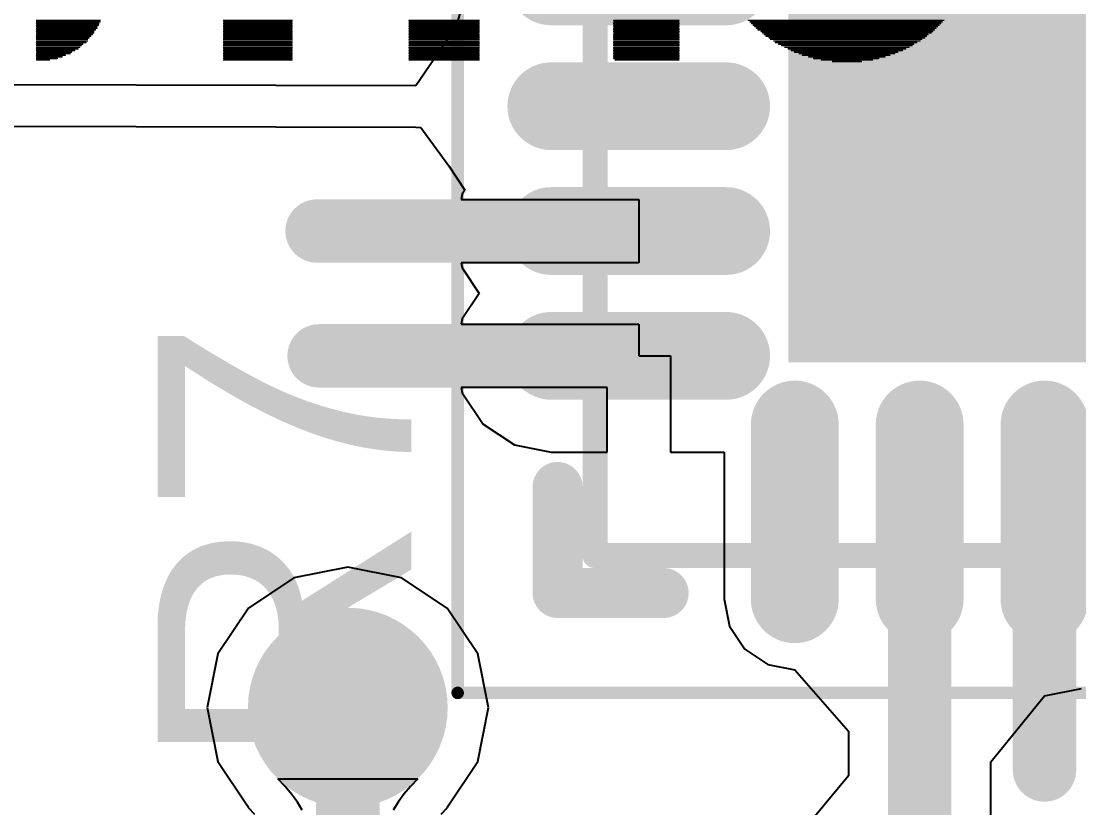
# Model space of a CAD drawing. Header units: inches. Extents: x 0 to 5455, y -5 to 5444.
# Drawn here: x 9.36 to 13.595, y 27.284 to 30.436 of the extents above; entities that cross this region are included whole.
import ezdxf

# ---------------------------------------------------------------- set-up
doc = ezdxf.new("R2010")
doc.units = ezdxf.units.IN
for name, color, linetype in [('Bottom Layer', 5, 'Continuous'), ('Bottom Overlay', 54, 'Continuous'), ('Top 3D Body', 56, 'Continuous'), ('Top Courtyard', 56, 'Continuous'), ('Top Layer', 1, 'Continuous'), ('Top Overlay', 2, 'Continuous'), ('Top Paste', 8, 'Continuous'), ('Top Solder', 216, 'Continuous'), ('Via Holes', 16, 'Continuous')]:
    doc.layers.add(name, color=color, linetype=linetype)
doc.styles.add('Arial', font='', dxfattribs={"height": 0.2})
doc.styles.get('Arial').set_extended_font_data('Arial')

# ---------------------------------------------------------------- blocks, each defined once
blk = doc.blocks.new('5394DE47_A0E8_4329_8464_7791B7C19310_33')
at = {"layer": 'Bottom Overlay'}
for points in [[(9.3868, -1.356, 0.00635, 0.00635, 0), (8.9741, -1.356, 0.00635, 0.00635, 0)], [(9.3678, -1.3496, 0.00635, 0.00635, 0), (8.9868, -1.3496, 0.00635, 0.00635, 0)], [(9.3551, -1.3433, 0.00635, 0.00635, 0), (9.0058, -1.3433, 0.00635, 0.00635, 0)], [(9.3297, -1.3369, 0.00635, 0.00635, 0), (9.0249, -1.3369, 0.00635, 0.00635, 0)], [(9.3106, -1.3306, 0.00635, 0.00635, 0), (9.0503, -1.3306, 0.00635, 0.00635, 0)], [(9.2789, -1.3242, 0.00635, 0.00635, 0), (9.0757, -1.3242, 0.00635, 0.00635, 0)], [(9.2344, -1.3179, 0.00635, 0.00635, 0), (9.1201, -1.3179, 0.00635, 0.00635, 0)], [(10.1044, -1.3242, 0.00635, 0.00635, 0), (9.8504, -1.3242, 0.00635, 0.00635, 0)], [(10.1107, -1.3306, 0.00635, 0.00635, 0), (9.8504, -1.3306, 0.00635, 0.00635, 0)], [(10.1107, -1.3369, 0.00635, 0.00635, 0), (9.8504, -1.3369, 0.00635, 0.00635, 0)], [(10.1107, -1.3433, 0.00635, 0.00635, 0), (9.8504, -1.3433, 0.00635, 0.00635, 0)], [(10.1107, -1.3496, 0.00635, 0.00635, 0), (9.8504, -1.3496, 0.00635, 0.00635, 0)], [(10.1107, -1.356, 0.00635, 0.00635, 0), (9.8504, -1.356, 0.00635, 0.00635, 0)], [(10.9299, -1.3242, 0.00635, 0.00635, 0), (10.6505, -1.3242, 0.00635, 0.00635, 0)], [(10.9299, -1.3306, 0.00635, 0.00635, 0), (10.6505, -1.3306, 0.00635, 0.00635, 0)], [(10.9299, -1.3369, 0.00635, 0.00635, 0), (10.6505, -1.3369, 0.00635, 0.00635, 0)], [(10.9299, -1.3433, 0.00635, 0.00635, 0), (10.6505, -1.3433, 0.00635, 0.00635, 0)], [(10.9299, -1.3496, 0.00635, 0.00635, 0), (10.6505, -1.3496, 0.00635, 0.00635, 0)], [(10.9299, -1.356, 0.00635, 0.00635, 0), (10.6505, -1.356, 0.00635, 0.00635, 0)], [(11.6728, -1.3242, 0.00635, 0.00635, 0), (11.3998, -1.3242, 0.00635, 0.00635, 0)], [(11.6728, -1.3306, 0.00635, 0.00635, 0), (11.3998, -1.3306, 0.00635, 0.00635, 0)], [(11.6728, -1.3369, 0.00635, 0.00635, 0), (11.3998, -1.3369, 0.00635, 0.00635, 0)], [(11.6728, -1.3433, 0.00635, 0.00635, 0), (11.3998, -1.3433, 0.00635, 0.00635, 0)], [(11.6728, -1.3496, 0.00635, 0.00635, 0), (11.3998, -1.3496, 0.00635, 0.00635, 0)], [(11.6728, -1.356, 0.00635, 0.00635, 0), (11.3998, -1.356, 0.00635, 0.00635, 0)], [(12.4221, -1.356, 0.00635, 0.00635, 0), (12.2824, -1.356, 0.00635, 0.00635, 0)], [(12.4221, -1.3496, 0.00635, 0.00635, 0), (12.2888, -1.3496, 0.00635, 0.00635, 0)], [(12.4221, -1.3433, 0.00635, 0.00635, 0), (12.3078, -1.3433, 0.00635, 0.00635, 0)], [(12.4221, -1.3369, 0.00635, 0.00635, 0), (12.3205, -1.3369, 0.00635, 0.00635, 0)], [(12.4221, -1.3306, 0.00635, 0.00635, 0), (12.3396, -1.3306, 0.00635, 0.00635, 0)], [(12.4221, -1.3242, 0.00635, 0.00635, 0), (12.3713, -1.3242, 0.00635, 0.00635, 0)], [(9.4694, -1.4004, 0.00635, 0.00635, 0), (8.8852, -1.4004, 0.00635, 0.00635, 0)], [(9.463, -1.3941, 0.00635, 0.00635, 0), (8.8979, -1.3941, 0.00635, 0.00635, 0)], [(9.4503, -1.3877, 0.00635, 0.00635, 0), (8.9106, -1.3877, 0.00635, 0.00635, 0)], [(9.4376, -1.3814, 0.00635, 0.00635, 0), (8.9169, -1.3814, 0.00635, 0.00635, 0)], [(9.4249, -1.375, 0.00635, 0.00635, 0), (8.9296, -1.375, 0.00635, 0.00635, 0)], [(9.4122, -1.3687, 0.00635, 0.00635, 0), (8.9423, -1.3687, 0.00635, 0.00635, 0)], [(9.3995, -1.3623, 0.00635, 0.00635, 0), (8.955, -1.3623, 0.00635, 0.00635, 0)], [(10.1107, -1.3623, 0.00635, 0.00635, 0), (9.8504, -1.3623, 0.00635, 0.00635, 0)], [(10.1107, -1.3687, 0.00635, 0.00635, 0), (9.8504, -1.3687, 0.00635, 0.00635, 0)], [(10.1107, -1.375, 0.00635, 0.00635, 0), (9.8504, -1.375, 0.00635, 0.00635, 0)], [(10.1107, -1.3814, 0.00635, 0.00635, 0), (9.8504, -1.3814, 0.00635, 0.00635, 0)], [(10.1107, -1.3877, 0.00635, 0.00635, 0), (9.8504, -1.3877, 0.00635, 0.00635, 0)], [(10.1107, -1.3941, 0.00635, 0.00635, 0), (9.8504, -1.3941, 0.00635, 0.00635, 0)], [(10.1107, -1.4004, 0.00635, 0.00635, 0), (9.8504, -1.4004, 0.00635, 0.00635, 0)], [(10.9299, -1.3623, 0.00635, 0.00635, 0), (10.6505, -1.3623, 0.00635, 0.00635, 0)], [(10.9299, -1.3687, 0.00635, 0.00635, 0), (10.6505, -1.3687, 0.00635, 0.00635, 0)], [(10.9299, -1.375, 0.00635, 0.00635, 0), (10.6505, -1.375, 0.00635, 0.00635, 0)], [(10.9299, -1.3814, 0.00635, 0.00635, 0), (10.6505, -1.3814, 0.00635, 0.00635, 0)], [(10.9299, -1.3877, 0.00635, 0.00635, 0), (10.6505, -1.3877, 0.00635, 0.00635, 0)], [(10.9299, -1.3941, 0.00635, 0.00635, 0), (10.6505, -1.3941, 0.00635, 0.00635, 0)], [(10.9299, -1.4004, 0.00635, 0.00635, 0), (10.6505, -1.4004, 0.00635, 0.00635, 0)], [(11.6728, -1.3623, 0.00635, 0.00635, 0), (11.3998, -1.3623, 0.00635, 0.00635, 0)], [(11.6728, -1.3687, 0.00635, 0.00635, 0), (11.3998, -1.3687, 0.00635, 0.00635, 0)], [(11.6728, -1.375, 0.00635, 0.00635, 0), (11.3998, -1.375, 0.00635, 0.00635, 0)], [(11.6728, -1.3814, 0.00635, 0.00635, 0), (11.3998, -1.3814, 0.00635, 0.00635, 0)], [(11.6728, -1.3877, 0.00635, 0.00635, 0), (11.3998, -1.3877, 0.00635, 0.00635, 0)], [(11.6728, -1.3941, 0.00635, 0.00635, 0), (11.3998, -1.3941, 0.00635, 0.00635, 0)], [(11.6728, -1.4004, 0.00635, 0.00635, 0), (11.3998, -1.4004, 0.00635, 0.00635, 0)], [(12.4221, -1.4004, 0.00635, 0.00635, 0), (12.2189, -1.4004, 0.00635, 0.00635, 0)], [(12.4221, -1.3941, 0.00635, 0.00635, 0), (12.2253, -1.3941, 0.00635, 0.00635, 0)], [(12.4221, -1.3877, 0.00635, 0.00635, 0), (12.238, -1.3877, 0.00635, 0.00635, 0)], [(12.4221, -1.3814, 0.00635, 0.00635, 0), (12.2443, -1.3814, 0.00635, 0.00635, 0)], [(12.4221, -1.375, 0.00635, 0.00635, 0), (12.2507, -1.375, 0.00635, 0.00635, 0)], [(12.4221, -1.3687, 0.00635, 0.00635, 0), (12.257, -1.3687, 0.00635, 0.00635, 0)], [(12.4221, -1.3623, 0.00635, 0.00635, 0), (12.2697, -1.3623, 0.00635, 0.00635, 0)], [(9.5202, -1.4385, 0.00635, 0.00635, 0), (8.8344, -1.4385, 0.00635, 0.00635, 0)], [(9.5138, -1.4322, 0.00635, 0.00635, 0), (8.8407, -1.4322, 0.00635, 0.00635, 0)], [(9.5075, -1.4258, 0.00635, 0.00635, 0), (8.8534, -1.4258, 0.00635, 0.00635, 0)], [(9.5011, -1.4195, 0.00635, 0.00635, 0), (8.8598, -1.4195, 0.00635, 0.00635, 0)], [(9.4884, -1.4131, 0.00635, 0.00635, 0), (8.8661, -1.4131, 0.00635, 0.00635, 0)], [(9.4821, -1.4068, 0.00635, 0.00635, 0), (8.8788, -1.4068, 0.00635, 0.00635, 0)], [(10.1107, -1.4068, 0.00635, 0.00635, 0), (9.8504, -1.4068, 0.00635, 0.00635, 0)], [(10.1107, -1.4131, 0.00635, 0.00635, 0), (9.8504, -1.4131, 0.00635, 0.00635, 0)], [(10.1107, -1.4195, 0.00635, 0.00635, 0), (9.8504, -1.4195, 0.00635, 0.00635, 0)], [(10.1107, -1.4258, 0.00635, 0.00635, 0), (9.8504, -1.4258, 0.00635, 0.00635, 0)], [(10.1107, -1.4322, 0.00635, 0.00635, 0), (9.8504, -1.4322, 0.00635, 0.00635, 0)], [(10.1107, -1.4385, 0.00635, 0.00635, 0), (9.8504, -1.4385, 0.00635, 0.00635, 0)], [(10.9299, -1.4068, 0.00635, 0.00635, 0), (10.6505, -1.4068, 0.00635, 0.00635, 0)], [(10.9299, -1.4131, 0.00635, 0.00635, 0), (10.6505, -1.4131, 0.00635, 0.00635, 0)], [(10.9299, -1.4195, 0.00635, 0.00635, 0), (10.6505, -1.4195, 0.00635, 0.00635, 0)], [(10.9299, -1.4258, 0.00635, 0.00635, 0), (10.6505, -1.4258, 0.00635, 0.00635, 0)], [(10.9299, -1.4322, 0.00635, 0.00635, 0), (10.6505, -1.4322, 0.00635, 0.00635, 0)], [(10.9299, -1.4385, 0.00635, 0.00635, 0), (10.6505, -1.4385, 0.00635, 0.00635, 0)], [(11.6728, -1.4068, 0.00635, 0.00635, 0), (11.3998, -1.4068, 0.00635, 0.00635, 0)], [(11.6728, -1.4131, 0.00635, 0.00635, 0), (11.3998, -1.4131, 0.00635, 0.00635, 0)], [(11.6728, -1.4195, 0.00635, 0.00635, 0), (11.3998, -1.4195, 0.00635, 0.00635, 0)], [(11.6728, -1.4258, 0.00635, 0.00635, 0), (11.3998, -1.4258, 0.00635, 0.00635, 0)], [(11.6728, -1.4322, 0.00635, 0.00635, 0), (11.3998, -1.4322, 0.00635, 0.00635, 0)], [(11.6728, -1.4385, 0.00635, 0.00635, 0), (11.3998, -1.4385, 0.00635, 0.00635, 0)], [(12.4221, -1.4322, 0.00635, 0.00635, 0), (12.1935, -1.4322, 0.00635, 0.00635, 0)], [(12.4221, -1.4385, 0.00635, 0.00635, 0), (12.1935, -1.4385, 0.00635, 0.00635, 0)], [(12.4221, -1.4258, 0.00635, 0.00635, 0), (12.1999, -1.4258, 0.00635, 0.00635, 0)], [(12.4221, -1.4195, 0.00635, 0.00635, 0), (12.2062, -1.4195, 0.00635, 0.00635, 0)], [(12.4221, -1.4131, 0.00635, 0.00635, 0), (12.2126, -1.4131, 0.00635, 0.00635, 0)], [(12.4221, -1.4068, 0.00635, 0.00635, 0), (12.2189, -1.4068, 0.00635, 0.00635, 0)], [(9.571, -1.483, 0.00635, 0.00635, 0), (8.7899, -1.483, 0.00635, 0.00635, 0)], [(9.5646, -1.4766, 0.00635, 0.00635, 0), (8.7963, -1.4766, 0.00635, 0.00635, 0)], [(9.5583, -1.4703, 0.00635, 0.00635, 0), (8.8026, -1.4703, 0.00635, 0.00635, 0)], [(9.5519, -1.4639, 0.00635, 0.00635, 0), (8.809, -1.4639, 0.00635, 0.00635, 0)], [(9.5456, -1.4576, 0.00635, 0.00635, 0), (8.8153, -1.4576, 0.00635, 0.00635, 0)], [(9.5392, -1.4512, 0.00635, 0.00635, 0), (8.8217, -1.4512, 0.00635, 0.00635, 0)], [(9.5329, -1.4449, 0.00635, 0.00635, 0), (8.828, -1.4449, 0.00635, 0.00635, 0)], [(10.1107, -1.4449, 0.00635, 0.00635, 0), (9.8504, -1.4449, 0.00635, 0.00635, 0)], [(10.1107, -1.4512, 0.00635, 0.00635, 0), (9.8504, -1.4512, 0.00635, 0.00635, 0)], [(10.1107, -1.4576, 0.00635, 0.00635, 0), (9.8504, -1.4576, 0.00635, 0.00635, 0)], [(10.1107, -1.4639, 0.00635, 0.00635, 0), (9.8504, -1.4639, 0.00635, 0.00635, 0)], [(10.1107, -1.4703, 0.00635, 0.00635, 0), (9.8504, -1.4703, 0.00635, 0.00635, 0)], [(10.1107, -1.4766, 0.00635, 0.00635, 0), (9.8504, -1.4766, 0.00635, 0.00635, 0)], [(10.1107, -1.483, 0.00635, 0.00635, 0), (9.8504, -1.483, 0.00635, 0.00635, 0)], [(10.9299, -1.4449, 0.00635, 0.00635, 0), (10.6505, -1.4449, 0.00635, 0.00635, 0)], [(10.9299, -1.4512, 0.00635, 0.00635, 0), (10.6505, -1.4512, 0.00635, 0.00635, 0)], [(10.9299, -1.4576, 0.00635, 0.00635, 0), (10.6505, -1.4576, 0.00635, 0.00635, 0)], [(10.9299, -1.4639, 0.00635, 0.00635, 0), (10.6505, -1.4639, 0.00635, 0.00635, 0)], [(10.9299, -1.4703, 0.00635, 0.00635, 0), (10.6505, -1.4703, 0.00635, 0.00635, 0)], [(10.9299, -1.4766, 0.00635, 0.00635, 0), (10.6505, -1.4766, 0.00635, 0.00635, 0)], [(10.9299, -1.483, 0.00635, 0.00635, 0), (10.6505, -1.483, 0.00635, 0.00635, 0)], [(11.6728, -1.4449, 0.00635, 0.00635, 0), (11.3998, -1.4449, 0.00635, 0.00635, 0)], [(11.6728, -1.4512, 0.00635, 0.00635, 0), (11.3998, -1.4512, 0.00635, 0.00635, 0)], [(11.6728, -1.4576, 0.00635, 0.00635, 0), (11.3998, -1.4576, 0.00635, 0.00635, 0)], [(11.6728, -1.4639, 0.00635, 0.00635, 0), (11.3998, -1.4639, 0.00635, 0.00635, 0)], [(11.6728, -1.4703, 0.00635, 0.00635, 0), (11.3998, -1.4703, 0.00635, 0.00635, 0)], [(11.6728, -1.4766, 0.00635, 0.00635, 0), (11.3998, -1.4766, 0.00635, 0.00635, 0)], [(11.6728, -1.483, 0.00635, 0.00635, 0), (11.3998, -1.483, 0.00635, 0.00635, 0)], [(12.4221, -1.4766, 0.00635, 0.00635, 0), (12.1681, -1.4766, 0.00635, 0.00635, 0)], [(12.4221, -1.483, 0.00635, 0.00635, 0), (12.1681, -1.483, 0.00635, 0.00635, 0)], [(12.4221, -1.4639, 0.00635, 0.00635, 0), (12.1745, -1.4639, 0.00635, 0.00635, 0)], [(12.4221, -1.4703, 0.00635, 0.00635, 0), (12.1745, -1.4703, 0.00635, 0.00635, 0)], [(12.4221, -1.4512, 0.00635, 0.00635, 0), (12.1808, -1.4512, 0.00635, 0.00635, 0)], [(12.4221, -1.4576, 0.00635, 0.00635, 0), (12.1808, -1.4576, 0.00635, 0.00635, 0)], [(12.4221, -1.4449, 0.00635, 0.00635, 0), (12.1872, -1.4449, 0.00635, 0.00635, 0)]]:
    blk.add_lwpolyline(points, format="xyseb", dxfattribs=at)
for points in [[(8.9725, -1.356, 0.00317, 0.00317, 1), (8.9757, -1.356, 0.00317, 0.00317, 1)], [(8.9852, -1.3496, 0.00317, 0.00317, 1), (8.9884, -1.3496, 0.00317, 0.00317, 1)], [(9.0043, -1.3433, 0.00317, 0.00317, 1), (9.0074, -1.3433, 0.00317, 0.00317, 1)], [(9.0233, -1.3369, 0.00317, 0.00317, 1), (9.0265, -1.3369, 0.00317, 0.00317, 1)], [(9.0487, -1.3306, 0.00317, 0.00317, 1), (9.0519, -1.3306, 0.00317, 0.00317, 1)], [(9.0741, -1.3242, 0.00317, 0.00317, 1), (9.0773, -1.3242, 0.00317, 0.00317, 1)], [(9.1186, -1.3179, 0.00317, 0.00317, 1), (9.1217, -1.3179, 0.00317, 0.00317, 1)], [(9.2329, -1.3179, 0.00317, 0.00317, 1), (9.236, -1.3179, 0.00317, 0.00317, 1)], [(9.2773, -1.3242, 0.00317, 0.00317, 1), (9.2805, -1.3242, 0.00317, 0.00317, 1)], [(9.3091, -1.3306, 0.00317, 0.00317, 1), (9.3122, -1.3306, 0.00317, 0.00317, 1)], [(9.3281, -1.3369, 0.00317, 0.00317, 1), (9.3313, -1.3369, 0.00317, 0.00317, 1)], [(9.3535, -1.3433, 0.00317, 0.00317, 1), (9.3567, -1.3433, 0.00317, 0.00317, 1)], [(9.3662, -1.3496, 0.00317, 0.00317, 1), (9.3694, -1.3496, 0.00317, 0.00317, 1)], [(9.3853, -1.356, 0.00317, 0.00317, 1), (9.3884, -1.356, 0.00317, 0.00317, 1)], [(9.8488, -1.3242, 0.00317, 0.00317, 1), (9.852, -1.3242, 0.00317, 0.00317, 1)], [(9.8488, -1.3306, 0.00317, 0.00317, 1), (9.852, -1.3306, 0.00317, 0.00317, 1)], [(9.8488, -1.3369, 0.00317, 0.00317, 1), (9.852, -1.3369, 0.00317, 0.00317, 1)], [(9.8488, -1.3433, 0.00317, 0.00317, 1), (9.852, -1.3433, 0.00317, 0.00317, 1)], [(9.8488, -1.3496, 0.00317, 0.00317, 1), (9.852, -1.3496, 0.00317, 0.00317, 1)], [(9.8488, -1.356, 0.00317, 0.00317, 1), (9.852, -1.356, 0.00317, 0.00317, 1)], [(10.1028, -1.3242, 0.00317, 0.00317, 1), (10.106, -1.3242, 0.00317, 0.00317, 1)], [(10.1092, -1.3306, 0.00317, 0.00317, 1), (10.1123, -1.3306, 0.00317, 0.00317, 1)], [(10.1092, -1.3369, 0.00317, 0.00317, 1), (10.1123, -1.3369, 0.00317, 0.00317, 1)], [(10.1092, -1.3433, 0.00317, 0.00317, 1), (10.1123, -1.3433, 0.00317, 0.00317, 1)], [(10.1092, -1.3496, 0.00317, 0.00317, 1), (10.1123, -1.3496, 0.00317, 0.00317, 1)], [(10.1092, -1.356, 0.00317, 0.00317, 1), (10.1123, -1.356, 0.00317, 0.00317, 1)], [(10.6489, -1.3242, 0.00317, 0.00317, 1), (10.6521, -1.3242, 0.00317, 0.00317, 1)], [(10.6489, -1.3306, 0.00317, 0.00317, 1), (10.6521, -1.3306, 0.00317, 0.00317, 1)], [(10.6489, -1.3369, 0.00317, 0.00317, 1), (10.6521, -1.3369, 0.00317, 0.00317, 1)], [(10.6489, -1.3433, 0.00317, 0.00317, 1), (10.6521, -1.3433, 0.00317, 0.00317, 1)], [(10.6489, -1.3496, 0.00317, 0.00317, 1), (10.6521, -1.3496, 0.00317, 0.00317, 1)], [(10.6489, -1.356, 0.00317, 0.00317, 1), (10.6521, -1.356, 0.00317, 0.00317, 1)], [(10.9283, -1.3242, 0.00317, 0.00317, 1), (10.9315, -1.3242, 0.00317, 0.00317, 1)], [(10.9283, -1.3306, 0.00317, 0.00317, 1), (10.9315, -1.3306, 0.00317, 0.00317, 1)], [(10.9283, -1.3369, 0.00317, 0.00317, 1), (10.9315, -1.3369, 0.00317, 0.00317, 1)], [(10.9283, -1.3433, 0.00317, 0.00317, 1), (10.9315, -1.3433, 0.00317, 0.00317, 1)], [(10.9283, -1.3496, 0.00317, 0.00317, 1), (10.9315, -1.3496, 0.00317, 0.00317, 1)], [(10.9283, -1.356, 0.00317, 0.00317, 1), (10.9315, -1.356, 0.00317, 0.00317, 1)], [(11.3982, -1.3242, 0.00317, 0.00317, 1), (11.4014, -1.3242, 0.00317, 0.00317, 1)], [(11.3982, -1.3306, 0.00317, 0.00317, 1), (11.4014, -1.3306, 0.00317, 0.00317, 1)], [(11.3982, -1.3369, 0.00317, 0.00317, 1), (11.4014, -1.3369, 0.00317, 0.00317, 1)], [(11.3982, -1.3433, 0.00317, 0.00317, 1), (11.4014, -1.3433, 0.00317, 0.00317, 1)], [(11.3982, -1.3496, 0.00317, 0.00317, 1), (11.4014, -1.3496, 0.00317, 0.00317, 1)], [(11.3982, -1.356, 0.00317, 0.00317, 1), (11.4014, -1.356, 0.00317, 0.00317, 1)], [(11.6713, -1.3242, 0.00317, 0.00317, 1), (11.6744, -1.3242, 0.00317, 0.00317, 1)], [(11.6713, -1.3306, 0.00317, 0.00317, 1), (11.6744, -1.3306, 0.00317, 0.00317, 1)], [(11.6713, -1.3369, 0.00317, 0.00317, 1), (11.6744, -1.3369, 0.00317, 0.00317, 1)], [(11.6713, -1.3433, 0.00317, 0.00317, 1), (11.6744, -1.3433, 0.00317, 0.00317, 1)], [(11.6713, -1.3496, 0.00317, 0.00317, 1), (11.6744, -1.3496, 0.00317, 0.00317, 1)], [(11.6713, -1.356, 0.00317, 0.00317, 1), (11.6744, -1.356, 0.00317, 0.00317, 1)], [(12.2809, -1.356, 0.00317, 0.00317, 1), (12.284, -1.356, 0.00317, 0.00317, 1)], [(12.2872, -1.3496, 0.00317, 0.00317, 1), (12.2904, -1.3496, 0.00317, 0.00317, 1)], [(12.3063, -1.3433, 0.00317, 0.00317, 1), (12.3094, -1.3433, 0.00317, 0.00317, 1)], [(12.319, -1.3369, 0.00317, 0.00317, 1), (12.3221, -1.3369, 0.00317, 0.00317, 1)], [(12.338, -1.3306, 0.00317, 0.00317, 1), (12.3412, -1.3306, 0.00317, 0.00317, 1)], [(12.3698, -1.3242, 0.00317, 0.00317, 1), (12.3729, -1.3242, 0.00317, 0.00317, 1)], [(12.4206, -1.3242, 0.00317, 0.00317, 1), (12.4237, -1.3242, 0.00317, 0.00317, 1)], [(12.4206, -1.3306, 0.00317, 0.00317, 1), (12.4237, -1.3306, 0.00317, 0.00317, 1)], [(12.4206, -1.3369, 0.00317, 0.00317, 1), (12.4237, -1.3369, 0.00317, 0.00317, 1)], [(12.4206, -1.3433, 0.00317, 0.00317, 1), (12.4237, -1.3433, 0.00317, 0.00317, 1)], [(12.4206, -1.3496, 0.00317, 0.00317, 1), (12.4237, -1.3496, 0.00317, 0.00317, 1)], [(12.4206, -1.356, 0.00317, 0.00317, 1), (12.4237, -1.356, 0.00317, 0.00317, 1)], [(8.8836, -1.4004, 0.00317, 0.00317, 1), (8.8868, -1.4004, 0.00317, 0.00317, 1)], [(8.8963, -1.3941, 0.00317, 0.00317, 1), (8.8995, -1.3941, 0.00317, 0.00317, 1)], [(8.909, -1.3877, 0.00317, 0.00317, 1), (8.9122, -1.3877, 0.00317, 0.00317, 1)], [(8.9154, -1.3814, 0.00317, 0.00317, 1), (8.9185, -1.3814, 0.00317, 0.00317, 1)], [(8.9281, -1.375, 0.00317, 0.00317, 1), (8.9312, -1.375, 0.00317, 0.00317, 1)], [(8.9408, -1.3687, 0.00317, 0.00317, 1), (8.9439, -1.3687, 0.00317, 0.00317, 1)], [(8.9535, -1.3623, 0.00317, 0.00317, 1), (8.9566, -1.3623, 0.00317, 0.00317, 1)], [(9.398, -1.3623, 0.00317, 0.00317, 1), (9.4011, -1.3623, 0.00317, 0.00317, 1)], [(9.4107, -1.3687, 0.00317, 0.00317, 1), (9.4138, -1.3687, 0.00317, 0.00317, 1)], [(9.4234, -1.375, 0.00317, 0.00317, 1), (9.4265, -1.375, 0.00317, 0.00317, 1)], [(9.4361, -1.3814, 0.00317, 0.00317, 1), (9.4392, -1.3814, 0.00317, 0.00317, 1)], [(9.4488, -1.3877, 0.00317, 0.00317, 1), (9.4519, -1.3877, 0.00317, 0.00317, 1)], [(9.4615, -1.3941, 0.00317, 0.00317, 1), (9.4646, -1.3941, 0.00317, 0.00317, 1)], [(9.4678, -1.4004, 0.00317, 0.00317, 1), (9.471, -1.4004, 0.00317, 0.00317, 1)], [(9.8488, -1.3623, 0.00317, 0.00317, 1), (9.852, -1.3623, 0.00317, 0.00317, 1)], [(9.8488, -1.3687, 0.00317, 0.00317, 1), (9.852, -1.3687, 0.00317, 0.00317, 1)], [(9.8488, -1.375, 0.00317, 0.00317, 1), (9.852, -1.375, 0.00317, 0.00317, 1)], [(9.8488, -1.3814, 0.00317, 0.00317, 1), (9.852, -1.3814, 0.00317, 0.00317, 1)], [(9.8488, -1.3877, 0.00317, 0.00317, 1), (9.852, -1.3877, 0.00317, 0.00317, 1)], [(9.8488, -1.3941, 0.00317, 0.00317, 1), (9.852, -1.3941, 0.00317, 0.00317, 1)], [(9.8488, -1.4004, 0.00317, 0.00317, 1), (9.852, -1.4004, 0.00317, 0.00317, 1)], [(10.1092, -1.3623, 0.00317, 0.00317, 1), (10.1123, -1.3623, 0.00317, 0.00317, 1)], [(10.1092, -1.3687, 0.00317, 0.00317, 1), (10.1123, -1.3687, 0.00317, 0.00317, 1)], [(10.1092, -1.375, 0.00317, 0.00317, 1), (10.1123, -1.375, 0.00317, 0.00317, 1)], [(10.1092, -1.3814, 0.00317, 0.00317, 1), (10.1123, -1.3814, 0.00317, 0.00317, 1)], [(10.1092, -1.3877, 0.00317, 0.00317, 1), (10.1123, -1.3877, 0.00317, 0.00317, 1)], [(10.1092, -1.3941, 0.00317, 0.00317, 1), (10.1123, -1.3941, 0.00317, 0.00317, 1)], [(10.1092, -1.4004, 0.00317, 0.00317, 1), (10.1123, -1.4004, 0.00317, 0.00317, 1)], [(10.6489, -1.3623, 0.00317, 0.00317, 1), (10.6521, -1.3623, 0.00317, 0.00317, 1)], [(10.6489, -1.3687, 0.00317, 0.00317, 1), (10.6521, -1.3687, 0.00317, 0.00317, 1)], [(10.6489, -1.375, 0.00317, 0.00317, 1), (10.6521, -1.375, 0.00317, 0.00317, 1)], [(10.6489, -1.3814, 0.00317, 0.00317, 1), (10.6521, -1.3814, 0.00317, 0.00317, 1)], [(10.6489, -1.3877, 0.00317, 0.00317, 1), (10.6521, -1.3877, 0.00317, 0.00317, 1)], [(10.6489, -1.3941, 0.00317, 0.00317, 1), (10.6521, -1.3941, 0.00317, 0.00317, 1)], [(10.6489, -1.4004, 0.00317, 0.00317, 1), (10.6521, -1.4004, 0.00317, 0.00317, 1)], [(10.9283, -1.3623, 0.00317, 0.00317, 1), (10.9315, -1.3623, 0.00317, 0.00317, 1)], [(10.9283, -1.3687, 0.00317, 0.00317, 1), (10.9315, -1.3687, 0.00317, 0.00317, 1)], [(10.9283, -1.375, 0.00317, 0.00317, 1), (10.9315, -1.375, 0.00317, 0.00317, 1)], [(10.9283, -1.3814, 0.00317, 0.00317, 1), (10.9315, -1.3814, 0.00317, 0.00317, 1)], [(10.9283, -1.3877, 0.00317, 0.00317, 1), (10.9315, -1.3877, 0.00317, 0.00317, 1)], [(10.9283, -1.3941, 0.00317, 0.00317, 1), (10.9315, -1.3941, 0.00317, 0.00317, 1)], [(10.9283, -1.4004, 0.00317, 0.00317, 1), (10.9315, -1.4004, 0.00317, 0.00317, 1)], [(11.3982, -1.3623, 0.00317, 0.00317, 1), (11.4014, -1.3623, 0.00317, 0.00317, 1)], [(11.3982, -1.3687, 0.00317, 0.00317, 1), (11.4014, -1.3687, 0.00317, 0.00317, 1)], [(11.3982, -1.375, 0.00317, 0.00317, 1), (11.4014, -1.375, 0.00317, 0.00317, 1)], [(11.3982, -1.3814, 0.00317, 0.00317, 1), (11.4014, -1.3814, 0.00317, 0.00317, 1)], [(11.3982, -1.3877, 0.00317, 0.00317, 1), (11.4014, -1.3877, 0.00317, 0.00317, 1)], [(11.3982, -1.3941, 0.00317, 0.00317, 1), (11.4014, -1.3941, 0.00317, 0.00317, 1)], [(11.3982, -1.4004, 0.00317, 0.00317, 1), (11.4014, -1.4004, 0.00317, 0.00317, 1)], [(11.6713, -1.3623, 0.00317, 0.00317, 1), (11.6744, -1.3623, 0.00317, 0.00317, 1)], [(11.6713, -1.3687, 0.00317, 0.00317, 1), (11.6744, -1.3687, 0.00317, 0.00317, 1)], [(11.6713, -1.375, 0.00317, 0.00317, 1), (11.6744, -1.375, 0.00317, 0.00317, 1)], [(11.6713, -1.3814, 0.00317, 0.00317, 1), (11.6744, -1.3814, 0.00317, 0.00317, 1)], [(11.6713, -1.3877, 0.00317, 0.00317, 1), (11.6744, -1.3877, 0.00317, 0.00317, 1)], [(11.6713, -1.3941, 0.00317, 0.00317, 1), (11.6744, -1.3941, 0.00317, 0.00317, 1)], [(11.6713, -1.4004, 0.00317, 0.00317, 1), (11.6744, -1.4004, 0.00317, 0.00317, 1)], [(12.2174, -1.4004, 0.00317, 0.00317, 1), (12.2205, -1.4004, 0.00317, 0.00317, 1)], [(12.2237, -1.3941, 0.00317, 0.00317, 1), (12.2269, -1.3941, 0.00317, 0.00317, 1)], [(12.2364, -1.3877, 0.00317, 0.00317, 1), (12.2396, -1.3877, 0.00317, 0.00317, 1)], [(12.2428, -1.3814, 0.00317, 0.00317, 1), (12.2459, -1.3814, 0.00317, 0.00317, 1)], [(12.2491, -1.375, 0.00317, 0.00317, 1), (12.2523, -1.375, 0.00317, 0.00317, 1)], [(12.2555, -1.3687, 0.00317, 0.00317, 1), (12.2586, -1.3687, 0.00317, 0.00317, 1)], [(12.2682, -1.3623, 0.00317, 0.00317, 1), (12.2713, -1.3623, 0.00317, 0.00317, 1)], [(12.4206, -1.3623, 0.00317, 0.00317, 1), (12.4237, -1.3623, 0.00317, 0.00317, 1)], [(12.4206, -1.3687, 0.00317, 0.00317, 1), (12.4237, -1.3687, 0.00317, 0.00317, 1)], [(12.4206, -1.375, 0.00317, 0.00317, 1), (12.4237, -1.375, 0.00317, 0.00317, 1)], [(12.4206, -1.3814, 0.00317, 0.00317, 1), (12.4237, -1.3814, 0.00317, 0.00317, 1)], [(12.4206, -1.3877, 0.00317, 0.00317, 1), (12.4237, -1.3877, 0.00317, 0.00317, 1)], [(12.4206, -1.3941, 0.00317, 0.00317, 1), (12.4237, -1.3941, 0.00317, 0.00317, 1)], [(12.4206, -1.4004, 0.00317, 0.00317, 1), (12.4237, -1.4004, 0.00317, 0.00317, 1)], [(8.8328, -1.4385, 0.00317, 0.00317, 1), (8.836, -1.4385, 0.00317, 0.00317, 1)], [(8.8392, -1.4322, 0.00317, 0.00317, 1), (8.8423, -1.4322, 0.00317, 0.00317, 1)], [(8.8519, -1.4258, 0.00317, 0.00317, 1), (8.855, -1.4258, 0.00317, 0.00317, 1)], [(8.8582, -1.4195, 0.00317, 0.00317, 1), (8.8614, -1.4195, 0.00317, 0.00317, 1)], [(8.8646, -1.4131, 0.00317, 0.00317, 1), (8.8677, -1.4131, 0.00317, 0.00317, 1)], [(8.8773, -1.4068, 0.00317, 0.00317, 1), (8.8804, -1.4068, 0.00317, 0.00317, 1)], [(9.4805, -1.4068, 0.00317, 0.00317, 1), (9.4837, -1.4068, 0.00317, 0.00317, 1)], [(9.4869, -1.4131, 0.00317, 0.00317, 1), (9.49, -1.4131, 0.00317, 0.00317, 1)], [(9.4996, -1.4195, 0.00317, 0.00317, 1), (9.5027, -1.4195, 0.00317, 0.00317, 1)], [(9.5059, -1.4258, 0.00317, 0.00317, 1), (9.5091, -1.4258, 0.00317, 0.00317, 1)], [(9.5123, -1.4322, 0.00317, 0.00317, 1), (9.5154, -1.4322, 0.00317, 0.00317, 1)], [(9.5186, -1.4385, 0.00317, 0.00317, 1), (9.5218, -1.4385, 0.00317, 0.00317, 1)], [(9.8488, -1.4068, 0.00317, 0.00317, 1), (9.852, -1.4068, 0.00317, 0.00317, 1)], [(9.8488, -1.4131, 0.00317, 0.00317, 1), (9.852, -1.4131, 0.00317, 0.00317, 1)], [(9.8488, -1.4195, 0.00317, 0.00317, 1), (9.852, -1.4195, 0.00317, 0.00317, 1)], [(9.8488, -1.4258, 0.00317, 0.00317, 1), (9.852, -1.4258, 0.00317, 0.00317, 1)], [(9.8488, -1.4322, 0.00317, 0.00317, 1), (9.852, -1.4322, 0.00317, 0.00317, 1)], [(9.8488, -1.4385, 0.00317, 0.00317, 1), (9.852, -1.4385, 0.00317, 0.00317, 1)], [(10.1092, -1.4068, 0.00317, 0.00317, 1), (10.1123, -1.4068, 0.00317, 0.00317, 1)], [(10.1092, -1.4131, 0.00317, 0.00317, 1), (10.1123, -1.4131, 0.00317, 0.00317, 1)], [(10.1092, -1.4195, 0.00317, 0.00317, 1), (10.1123, -1.4195, 0.00317, 0.00317, 1)], [(10.1092, -1.4258, 0.00317, 0.00317, 1), (10.1123, -1.4258, 0.00317, 0.00317, 1)], [(10.1092, -1.4322, 0.00317, 0.00317, 1), (10.1123, -1.4322, 0.00317, 0.00317, 1)], [(10.1092, -1.4385, 0.00317, 0.00317, 1), (10.1123, -1.4385, 0.00317, 0.00317, 1)], [(10.6489, -1.4068, 0.00317, 0.00317, 1), (10.6521, -1.4068, 0.00317, 0.00317, 1)], [(10.6489, -1.4131, 0.00317, 0.00317, 1), (10.6521, -1.4131, 0.00317, 0.00317, 1)], [(10.6489, -1.4195, 0.00317, 0.00317, 1), (10.6521, -1.4195, 0.00317, 0.00317, 1)], [(10.6489, -1.4258, 0.00317, 0.00317, 1), (10.6521, -1.4258, 0.00317, 0.00317, 1)], [(10.6489, -1.4322, 0.00317, 0.00317, 1), (10.6521, -1.4322, 0.00317, 0.00317, 1)], [(10.6489, -1.4385, 0.00317, 0.00317, 1), (10.6521, -1.4385, 0.00317, 0.00317, 1)], [(10.9283, -1.4068, 0.00317, 0.00317, 1), (10.9315, -1.4068, 0.00317, 0.00317, 1)], [(10.9283, -1.4131, 0.00317, 0.00317, 1), (10.9315, -1.4131, 0.00317, 0.00317, 1)], [(10.9283, -1.4195, 0.00317, 0.00317, 1), (10.9315, -1.4195, 0.00317, 0.00317, 1)], [(10.9283, -1.4258, 0.00317, 0.00317, 1), (10.9315, -1.4258, 0.00317, 0.00317, 1)], [(10.9283, -1.4322, 0.00317, 0.00317, 1), (10.9315, -1.4322, 0.00317, 0.00317, 1)], [(10.9283, -1.4385, 0.00317, 0.00317, 1), (10.9315, -1.4385, 0.00317, 0.00317, 1)], [(11.3982, -1.4068, 0.00317, 0.00317, 1), (11.4014, -1.4068, 0.00317, 0.00317, 1)], [(11.3982, -1.4131, 0.00317, 0.00317, 1), (11.4014, -1.4131, 0.00317, 0.00317, 1)], [(11.3982, -1.4195, 0.00317, 0.00317, 1), (11.4014, -1.4195, 0.00317, 0.00317, 1)], [(11.3982, -1.4258, 0.00317, 0.00317, 1), (11.4014, -1.4258, 0.00317, 0.00317, 1)], [(11.3982, -1.4322, 0.00317, 0.00317, 1), (11.4014, -1.4322, 0.00317, 0.00317, 1)], [(11.3982, -1.4385, 0.00317, 0.00317, 1), (11.4014, -1.4385, 0.00317, 0.00317, 1)], [(11.6713, -1.4068, 0.00317, 0.00317, 1), (11.6744, -1.4068, 0.00317, 0.00317, 1)], [(11.6713, -1.4131, 0.00317, 0.00317, 1), (11.6744, -1.4131, 0.00317, 0.00317, 1)], [(11.6713, -1.4195, 0.00317, 0.00317, 1), (11.6744, -1.4195, 0.00317, 0.00317, 1)], [(11.6713, -1.4258, 0.00317, 0.00317, 1), (11.6744, -1.4258, 0.00317, 0.00317, 1)], [(11.6713, -1.4322, 0.00317, 0.00317, 1), (11.6744, -1.4322, 0.00317, 0.00317, 1)], [(11.6713, -1.4385, 0.00317, 0.00317, 1), (11.6744, -1.4385, 0.00317, 0.00317, 1)], [(12.192, -1.4322, 0.00317, 0.00317, 1), (12.1951, -1.4322, 0.00317, 0.00317, 1)], [(12.192, -1.4385, 0.00317, 0.00317, 1), (12.1951, -1.4385, 0.00317, 0.00317, 1)], [(12.1983, -1.4258, 0.00317, 0.00317, 1), (12.2015, -1.4258, 0.00317, 0.00317, 1)], [(12.2047, -1.4195, 0.00317, 0.00317, 1), (12.2078, -1.4195, 0.00317, 0.00317, 1)], [(12.211, -1.4131, 0.00317, 0.00317, 1), (12.2142, -1.4131, 0.00317, 0.00317, 1)], [(12.2174, -1.4068, 0.00317, 0.00317, 1), (12.2205, -1.4068, 0.00317, 0.00317, 1)], [(12.4206, -1.4068, 0.00317, 0.00317, 1), (12.4237, -1.4068, 0.00317, 0.00317, 1)], [(12.4206, -1.4131, 0.00317, 0.00317, 1), (12.4237, -1.4131, 0.00317, 0.00317, 1)], [(12.4206, -1.4195, 0.00317, 0.00317, 1), (12.4237, -1.4195, 0.00317, 0.00317, 1)], [(12.4206, -1.4258, 0.00317, 0.00317, 1), (12.4237, -1.4258, 0.00317, 0.00317, 1)], [(12.4206, -1.4322, 0.00317, 0.00317, 1), (12.4237, -1.4322, 0.00317, 0.00317, 1)], [(12.4206, -1.4385, 0.00317, 0.00317, 1), (12.4237, -1.4385, 0.00317, 0.00317, 1)], [(8.7884, -1.483, 0.00317, 0.00317, 1), (8.7915, -1.483, 0.00317, 0.00317, 1)], [(8.7947, -1.4766, 0.00317, 0.00317, 1), (8.7979, -1.4766, 0.00317, 0.00317, 1)], [(8.8011, -1.4703, 0.00317, 0.00317, 1), (8.8042, -1.4703, 0.00317, 0.00317, 1)], [(8.8074, -1.4639, 0.00317, 0.00317, 1), (8.8106, -1.4639, 0.00317, 0.00317, 1)], [(8.8138, -1.4576, 0.00317, 0.00317, 1), (8.8169, -1.4576, 0.00317, 0.00317, 1)], [(8.8201, -1.4512, 0.00317, 0.00317, 1), (8.8233, -1.4512, 0.00317, 0.00317, 1)], [(8.8265, -1.4449, 0.00317, 0.00317, 1), (8.8296, -1.4449, 0.00317, 0.00317, 1)], [(9.5313, -1.4449, 0.00317, 0.00317, 1), (9.5345, -1.4449, 0.00317, 0.00317, 1)], [(9.5377, -1.4512, 0.00317, 0.00317, 1), (9.5408, -1.4512, 0.00317, 0.00317, 1)], [(9.544, -1.4576, 0.00317, 0.00317, 1), (9.5472, -1.4576, 0.00317, 0.00317, 1)], [(9.5504, -1.4639, 0.00317, 0.00317, 1), (9.5535, -1.4639, 0.00317, 0.00317, 1)], [(9.5567, -1.4703, 0.00317, 0.00317, 1), (9.5599, -1.4703, 0.00317, 0.00317, 1)], [(9.5631, -1.4766, 0.00317, 0.00317, 1), (9.5662, -1.4766, 0.00317, 0.00317, 1)], [(9.5694, -1.483, 0.00317, 0.00317, 1), (9.5726, -1.483, 0.00317, 0.00317, 1)], [(9.8488, -1.4449, 0.00317, 0.00317, 1), (9.852, -1.4449, 0.00317, 0.00317, 1)], [(9.8488, -1.4512, 0.00317, 0.00317, 1), (9.852, -1.4512, 0.00317, 0.00317, 1)], [(9.8488, -1.4576, 0.00317, 0.00317, 1), (9.852, -1.4576, 0.00317, 0.00317, 1)], [(9.8488, -1.4639, 0.00317, 0.00317, 1), (9.852, -1.4639, 0.00317, 0.00317, 1)], [(9.8488, -1.4703, 0.00317, 0.00317, 1), (9.852, -1.4703, 0.00317, 0.00317, 1)], [(9.8488, -1.4766, 0.00317, 0.00317, 1), (9.852, -1.4766, 0.00317, 0.00317, 1)], [(9.8488, -1.483, 0.00317, 0.00317, 1), (9.852, -1.483, 0.00317, 0.00317, 1)], [(10.1092, -1.4449, 0.00317, 0.00317, 1), (10.1123, -1.4449, 0.00317, 0.00317, 1)], [(10.1092, -1.4512, 0.00317, 0.00317, 1), (10.1123, -1.4512, 0.00317, 0.00317, 1)], [(10.1092, -1.4576, 0.00317, 0.00317, 1), (10.1123, -1.4576, 0.00317, 0.00317, 1)], [(10.1092, -1.4639, 0.00317, 0.00317, 1), (10.1123, -1.4639, 0.00317, 0.00317, 1)], [(10.1092, -1.4703, 0.00317, 0.00317, 1), (10.1123, -1.4703, 0.00317, 0.00317, 1)], [(10.1092, -1.4766, 0.00317, 0.00317, 1), (10.1123, -1.4766, 0.00317, 0.00317, 1)], [(10.1092, -1.483, 0.00317, 0.00317, 1), (10.1123, -1.483, 0.00317, 0.00317, 1)], [(10.6489, -1.4449, 0.00317, 0.00317, 1), (10.6521, -1.4449, 0.00317, 0.00317, 1)], [(10.6489, -1.4512, 0.00317, 0.00317, 1), (10.6521, -1.4512, 0.00317, 0.00317, 1)], [(10.6489, -1.4576, 0.00317, 0.00317, 1), (10.6521, -1.4576, 0.00317, 0.00317, 1)], [(10.6489, -1.4639, 0.00317, 0.00317, 1), (10.6521, -1.4639, 0.00317, 0.00317, 1)], [(10.6489, -1.4703, 0.00317, 0.00317, 1), (10.6521, -1.4703, 0.00317, 0.00317, 1)], [(10.6489, -1.4766, 0.00317, 0.00317, 1), (10.6521, -1.4766, 0.00317, 0.00317, 1)], [(10.6489, -1.483, 0.00317, 0.00317, 1), (10.6521, -1.483, 0.00317, 0.00317, 1)], [(10.9283, -1.4449, 0.00317, 0.00317, 1), (10.9315, -1.4449, 0.00317, 0.00317, 1)], [(10.9283, -1.4512, 0.00317, 0.00317, 1), (10.9315, -1.4512, 0.00317, 0.00317, 1)], [(10.9283, -1.4576, 0.00317, 0.00317, 1), (10.9315, -1.4576, 0.00317, 0.00317, 1)], [(10.9283, -1.4639, 0.00317, 0.00317, 1), (10.9315, -1.4639, 0.00317, 0.00317, 1)], [(10.9283, -1.4703, 0.00317, 0.00317, 1), (10.9315, -1.4703, 0.00317, 0.00317, 1)], [(10.9283, -1.4766, 0.00317, 0.00317, 1), (10.9315, -1.4766, 0.00317, 0.00317, 1)], [(10.9283, -1.483, 0.00317, 0.00317, 1), (10.9315, -1.483, 0.00317, 0.00317, 1)], [(11.3982, -1.4449, 0.00317, 0.00317, 1), (11.4014, -1.4449, 0.00317, 0.00317, 1)], [(11.3982, -1.4512, 0.00317, 0.00317, 1), (11.4014, -1.4512, 0.00317, 0.00317, 1)], [(11.3982, -1.4576, 0.00317, 0.00317, 1), (11.4014, -1.4576, 0.00317, 0.00317, 1)], [(11.3982, -1.4639, 0.00317, 0.00317, 1), (11.4014, -1.4639, 0.00317, 0.00317, 1)], [(11.3982, -1.4703, 0.00317, 0.00317, 1), (11.4014, -1.4703, 0.00317, 0.00317, 1)], [(11.3982, -1.4766, 0.00317, 0.00317, 1), (11.4014, -1.4766, 0.00317, 0.00317, 1)], [(11.3982, -1.483, 0.00317, 0.00317, 1), (11.4014, -1.483, 0.00317, 0.00317, 1)], [(11.6713, -1.4449, 0.00317, 0.00317, 1), (11.6744, -1.4449, 0.00317, 0.00317, 1)], [(11.6713, -1.4512, 0.00317, 0.00317, 1), (11.6744, -1.4512, 0.00317, 0.00317, 1)], [(11.6713, -1.4576, 0.00317, 0.00317, 1), (11.6744, -1.4576, 0.00317, 0.00317, 1)], [(11.6713, -1.4639, 0.00317, 0.00317, 1), (11.6744, -1.4639, 0.00317, 0.00317, 1)], [(11.6713, -1.4703, 0.00317, 0.00317, 1), (11.6744, -1.4703, 0.00317, 0.00317, 1)], [(11.6713, -1.4766, 0.00317, 0.00317, 1), (11.6744, -1.4766, 0.00317, 0.00317, 1)], [(11.6713, -1.483, 0.00317, 0.00317, 1), (11.6744, -1.483, 0.00317, 0.00317, 1)], [(12.1666, -1.4766, 0.00317, 0.00317, 1), (12.1697, -1.4766, 0.00317, 0.00317, 1)], [(12.1666, -1.483, 0.00317, 0.00317, 1), (12.1697, -1.483, 0.00317, 0.00317, 1)], [(12.1729, -1.4639, 0.00317, 0.00317, 1), (12.1761, -1.4639, 0.00317, 0.00317, 1)], [(12.1729, -1.4703, 0.00317, 0.00317, 1), (12.1761, -1.4703, 0.00317, 0.00317, 1)], [(12.1793, -1.4512, 0.00317, 0.00317, 1), (12.1824, -1.4512, 0.00317, 0.00317, 1)], [(12.1793, -1.4576, 0.00317, 0.00317, 1), (12.1824, -1.4576, 0.00317, 0.00317, 1)], [(12.1856, -1.4449, 0.00317, 0.00317, 1), (12.1888, -1.4449, 0.00317, 0.00317, 1)], [(12.4206, -1.4449, 0.00317, 0.00317, 1), (12.4237, -1.4449, 0.00317, 0.00317, 1)], [(12.4206, -1.4512, 0.00317, 0.00317, 1), (12.4237, -1.4512, 0.00317, 0.00317, 1)], [(12.4206, -1.4576, 0.00317, 0.00317, 1), (12.4237, -1.4576, 0.00317, 0.00317, 1)], [(12.4206, -1.4639, 0.00317, 0.00317, 1), (12.4237, -1.4639, 0.00317, 0.00317, 1)], [(12.4206, -1.4703, 0.00317, 0.00317, 1), (12.4237, -1.4703, 0.00317, 0.00317, 1)], [(12.4206, -1.4766, 0.00317, 0.00317, 1), (12.4237, -1.4766, 0.00317, 0.00317, 1)], [(12.4206, -1.483, 0.00317, 0.00317, 1), (12.4237, -1.483, 0.00317, 0.00317, 1)]]:
    blk.add_lwpolyline(points, format="xyseb", close=True, dxfattribs=at)
blk = doc.blocks.new('1C9CA8C2_7F7E_4E2B_A488_6DD37E6BADEA_36')
at = {"layer": 'Top Layer'}
blk.add_hatch(color=1, dxfattribs=at).paths.add_polyline_path([(-0.725, 0.725), (0.725, 0.725), (0.725, -0.725), (-0.725, -0.725)])
h = blk.add_hatch(color=1, dxfattribs=at)
edge = h.paths.add_edge_path()
edge.add_arc((1.725, 0.25), 0.125, 270, 450)
edge.add_line((1.725, 0.375), (1.025, 0.375))
edge.add_arc((1.025, 0.25), 0.125, 90, 270)
edge.add_line((1.025, 0.125), (1.725, 0.125))
h = blk.add_hatch(color=1, dxfattribs=at)
edge = h.paths.add_edge_path()
edge.add_arc((1.725, -0.25), 0.125, 270, 450)
edge.add_line((1.725, -0.125), (1.025, -0.125))
edge.add_arc((1.025, -0.25), 0.125, 90, 270)
edge.add_line((1.025, -0.375), (1.725, -0.375))
h = blk.add_hatch(color=1, dxfattribs=at)
edge = h.paths.add_edge_path()
edge.add_arc((1.725, -0.75), 0.125, 270, 450)
edge.add_line((1.725, -0.625), (1.025, -0.625))
edge.add_arc((1.025, -0.75), 0.125, 90, 270)
edge.add_line((1.025, -0.875), (1.725, -0.875))
h = blk.add_hatch(color=1, dxfattribs=at)
edge = h.paths.add_edge_path()
edge.add_arc((-0.25, -1.725), 0.125, 180, 360)
edge.add_line((-0.125, -1.725), (-0.125, -1.025))
edge.add_arc((-0.25, -1.025), 0.125, 0, 180)
edge.add_line((-0.375, -1.025), (-0.375, -1.725))
h = blk.add_hatch(color=1, dxfattribs=at)
edge = h.paths.add_edge_path()
edge.add_arc((0.25, -1.725), 0.125, 180, 360)
edge.add_line((0.375, -1.725), (0.375, -1.025))
edge.add_arc((0.25, -1.025), 0.125, 0, 180)
edge.add_line((0.125, -1.025), (0.125, -1.725))
h = blk.add_hatch(color=1, dxfattribs=at)
edge = h.paths.add_edge_path()
edge.add_arc((0.75, -1.725), 0.125, 180, 360)
edge.add_line((0.875, -1.725), (0.875, -1.025))
edge.add_arc((0.75, -1.025), 0.125, 0, 180)
edge.add_line((0.625, -1.025), (0.625, -1.725))
at = {"layer": 'Top Paste'}
blk.add_hatch(color=8, dxfattribs=at).paths.add_polyline_path([(-0.725, 0.725), (0.725, 0.725), (0.725, -0.725), (-0.725, -0.725)])
h = blk.add_hatch(color=8, dxfattribs=at)
edge = h.paths.add_edge_path()
edge.add_arc((1.725, 0.25), 0.125, 270, 450)
edge.add_line((1.725, 0.375), (1.025, 0.375))
edge.add_arc((1.025, 0.25), 0.125, 90, 270)
edge.add_line((1.025, 0.125), (1.725, 0.125))
h = blk.add_hatch(color=8, dxfattribs=at)
edge = h.paths.add_edge_path()
edge.add_arc((1.725, -0.25), 0.125, 270, 450)
edge.add_line((1.725, -0.125), (1.025, -0.125))
edge.add_arc((1.025, -0.25), 0.125, 90, 270)
edge.add_line((1.025, -0.375), (1.725, -0.375))
h = blk.add_hatch(color=8, dxfattribs=at)
edge = h.paths.add_edge_path()
edge.add_arc((1.725, -0.75), 0.125, 270, 450)
edge.add_line((1.725, -0.625), (1.025, -0.625))
edge.add_arc((1.025, -0.75), 0.125, 90, 270)
edge.add_line((1.025, -0.875), (1.725, -0.875))
h = blk.add_hatch(color=8, dxfattribs=at)
edge = h.paths.add_edge_path()
edge.add_arc((-0.25, -1.725), 0.125, 180, 360)
edge.add_line((-0.125, -1.725), (-0.125, -1.025))
edge.add_arc((-0.25, -1.025), 0.125, 0, 180)
edge.add_line((-0.375, -1.025), (-0.375, -1.725))
h = blk.add_hatch(color=8, dxfattribs=at)
edge = h.paths.add_edge_path()
edge.add_arc((0.25, -1.725), 0.125, 180, 360)
edge.add_line((0.375, -1.725), (0.375, -1.025))
edge.add_arc((0.25, -1.025), 0.125, 0, 180)
edge.add_line((0.125, -1.025), (0.125, -1.725))
h = blk.add_hatch(color=8, dxfattribs=at)
edge = h.paths.add_edge_path()
edge.add_arc((0.75, -1.725), 0.125, 180, 360)
edge.add_line((0.875, -1.725), (0.875, -1.025))
edge.add_arc((0.75, -1.025), 0.125, 0, 180)
edge.add_line((0.625, -1.025), (0.625, -1.725))
at = {"layer": 'Top Solder'}
blk.add_hatch(color=216, dxfattribs=at).paths.add_polyline_path([(-0.7758, 0.7758), (0.7758, 0.7758), (0.7758, -0.7758), (-0.7758, -0.7758)])
h = blk.add_hatch(color=216, dxfattribs=at)
edge = h.paths.add_edge_path()
edge.add_arc((1.725, 0.25), 0.1758, 270, 450)
edge.add_line((1.725, 0.4258), (1.025, 0.4258))
edge.add_arc((1.025, 0.25), 0.1758, 90, 270)
edge.add_line((1.025, 0.0742), (1.725, 0.0742))
h = blk.add_hatch(color=216, dxfattribs=at)
edge = h.paths.add_edge_path()
edge.add_arc((1.725, -0.25), 0.1758, 270, 450)
edge.add_line((1.725, -0.0742), (1.025, -0.0742))
edge.add_arc((1.025, -0.25), 0.1758, 90, 270)
edge.add_line((1.025, -0.4258), (1.725, -0.4258))
h = blk.add_hatch(color=216, dxfattribs=at)
edge = h.paths.add_edge_path()
edge.add_arc((1.725, -0.75), 0.1758, 270, 450)
edge.add_line((1.725, -0.5742), (1.025, -0.5742))
edge.add_arc((1.025, -0.75), 0.1758, 90, 270)
edge.add_line((1.025, -0.9258), (1.725, -0.9258))
h = blk.add_hatch(color=216, dxfattribs=at)
edge = h.paths.add_edge_path()
edge.add_arc((-0.75, -1.725), 0.1758, 180, 360)
edge.add_line((-0.5742, -1.725), (-0.5742, -1.025))
edge.add_arc((-0.75, -1.025), 0.1758, 0, 180)
edge.add_line((-0.9258, -1.025), (-0.9258, -1.725))
h = blk.add_hatch(color=216, dxfattribs=at)
edge = h.paths.add_edge_path()
edge.add_arc((-0.25, -1.725), 0.1758, 180, 360)
edge.add_line((-0.0742, -1.725), (-0.0742, -1.025))
edge.add_arc((-0.25, -1.025), 0.1758, 0, 180)
edge.add_line((-0.4258, -1.025), (-0.4258, -1.725))
h = blk.add_hatch(color=216, dxfattribs=at)
edge = h.paths.add_edge_path()
edge.add_arc((0.25, -1.725), 0.1758, 180, 360)
edge.add_line((0.4258, -1.725), (0.4258, -1.025))
edge.add_arc((0.25, -1.025), 0.1758, 0, 180)
edge.add_line((0.0742, -1.025), (0.0742, -1.725))
h = blk.add_hatch(color=216, dxfattribs=at)
edge = h.paths.add_edge_path()
edge.add_arc((0.75, -1.725), 0.1758, 180, 360)
edge.add_line((0.9258, -1.725), (0.9258, -1.025))
edge.add_arc((0.75, -1.025), 0.1758, 0, 180)
edge.add_line((0.5742, -1.025), (0.5742, -1.725))
at = {"layer": 'Top 3D Body'}
for points in [[(1.55, -1.55, 0.1, 0.1, 0), (1.55, 1.55, 0.1, 0.1, 0)], [(1.55, -1.55, 0.1, 0.1, 0), (-1.55, -1.55, 0.1, 0.1, 0)]]:
    blk.add_lwpolyline(points, format="xyseb", dxfattribs=at)
for points in [[(-0.15, 0.65, 0.1, 0.1, 1), (-1.15, 0.65, 0.1, 0.1, 1)], [(1.525, -1.55, 0.05, 0.05, 1), (1.575, -1.55, 0.05, 0.05, 1)], [(1.525, -1.55, 0.05, 0.05, 1), (1.575, -1.55, 0.05, 0.05, 1)]]:
    blk.add_lwpolyline(points, format="xyseb", close=True, dxfattribs=at)
at = {"layer": 'Top Courtyard'}
for points in [[(2.1, -2.1, 0.05, 0.05, 0), (2.1, 2.1, 0.05, 0.05, 0)], [(0, -0.5, 0.1, 0.1, 0), (0, 0.5, 0.1, 0.1, 0)], [(0.5, 0, 0.1, 0.1, 0), (-0.5, 0, 0.1, 0.1, 0)], [(2.1, -2.1, 0.05, 0.05, 0), (-2.1, -2.1, 0.05, 0.05, 0)]]:
    blk.add_lwpolyline(points, format="xyseb", dxfattribs=at)
for points in [[(-0.525, 0, 0.05, 0.05, 1), (-0.475, 0, 0.05, 0.05, 1)], [(0.475, 0, 0.05, 0.05, 1), (0.525, 0, 0.05, 0.05, 1)], [(-0.025, -0.5, 0.05, 0.05, 1), (0.025, -0.5, 0.05, 0.05, 1)], [(2.0875, -2.1, 0.025, 0.025, 1), (2.1125, -2.1, 0.025, 0.025, 1)], [(2.0875, -2.1, 0.025, 0.025, 1), (2.1125, -2.1, 0.025, 0.025, 1)]]:
    blk.add_lwpolyline(points, format="xyseb", close=True, dxfattribs=at)
at = {"layer": 'Top Overlay'}
for points in [[(1.7, -1.7, 0.2, 0.2, 0), (1.7, -1.275, 0.2, 0.2, 0)], [(1.7, -1.7, 0.2, 0.2, 0), (1.275, -1.7, 0.2, 0.2, 0)]]:
    blk.add_lwpolyline(points, format="xyseb", dxfattribs=at)
for points in [[(1.65, -1.275, 0.1, 0.1, 1), (1.75, -1.275, 0.1, 0.1, 1)], [(1.225, -1.7, 0.1, 0.1, 1), (1.325, -1.7, 0.1, 0.1, 1)], [(1.65, -1.7, 0.1, 0.1, 1), (1.75, -1.7, 0.1, 0.1, 1)], [(1.65, -1.7, 0.1, 0.1, 1), (1.75, -1.7, 0.1, 0.1, 1)]]:
    blk.add_lwpolyline(points, format="xyseb", close=True, dxfattribs=at)

msp = doc.modelspace()

# ---------------------------------------------------------------- hatches: boundary and pattern name
at = {"layer": 'Bottom Layer'}
h = msp.add_hatch(color=5, dxfattribs=at)
edge = h.paths.add_edge_path()
edge.add_arc((10.668, 27.686), 0.4, 0, 360)
at = {"layer": 'Top Layer'}
h = msp.add_hatch(color=1, dxfattribs=at)
edge = h.paths.add_edge_path()
edge.add_arc((10.668, 27.686), 0.4, 0, 360)
at = {"layer": 'Via Holes'}
h = msp.add_hatch(color=7, dxfattribs=at)
edge = h.paths.add_edge_path()
edge.add_arc((10.668, 27.686), 0.2, 0, 360)

# ---------------------------------------------------------------- linework, layer by layer
at = {"layer": 'Bottom Layer'}
for p, q in [((10.668, 28.2492), (10.4525, 28.2063)), ((10.8835, 28.2063), (10.668, 28.2492)), ((10.4525, 28.2063), (10.2697, 28.0843)), ((11.0663, 28.0843), (10.8835, 28.2063)), ((10.2697, 28.0843), (10.1477, 27.9015)), ((11.1883, 27.9015), (11.0663, 28.0843)), ((10.1477, 27.9015), (10.1048, 27.686)), ((11.2312, 27.686), (11.1883, 27.9015)), ((10.1048, 27.686), (10.1477, 27.4705)), ((11.1883, 27.4705), (11.2312, 27.686)), ((10.1477, 27.4705), (10.2663, 27.2929)), ((11.0697, 27.2929), (11.1883, 27.4705)), ((10.4171, 27.37), (10.388, 27.4003)), ((10.388, 27.4003), (10.948, 27.4003)), ((10.4431, 27.339), (10.4171, 27.37)), ((10.9189, 27.37), (10.8929, 27.339)), ((10.948, 27.4003), (10.9189, 27.37)), ((10.466, 27.3073), (10.4431, 27.339)), ((10.8929, 27.339), (10.87, 27.3073)), ((10.2663, 27.2929), (10.2689, 27.2862)), ((10.2689, 27.2862), (10.2942, 27.2598)), ((10.4859, 27.275), (10.466, 27.3073)), ((10.87, 27.3073), (10.8501, 27.275)), ((11.0418, 27.2598), (11.0671, 27.2862)), ((11.0671, 27.2862), (11.0697, 27.2929))]:
    msp.add_line(p, q, dxfattribs=at)
msp.add_lwpolyline([(10.668, 26.924, 0.254, 0.254, 0), (10.668, 27.686, 0.254, 0.254, 0)], format="xyseb", dxfattribs=at)
msp.add_lwpolyline([(10.6045, 27.686, 0.127, 0.127, 1), (10.7315, 27.686, 0.127, 0.127, 1)], format="xyseb", close=True, dxfattribs=at)
at = {"layer": 'Top Layer'}
for p, q in [((11.1161, 30.468), (11.1025, 30.4129)), ((11.1025, 30.4129), (10.9402, 30.1765)), ((10.9402, 30.1765), (4.7556, 30.1907)), ((6.8428, 30.021), (10.9398, 30.0116)), ((10.9398, 30.0116), (10.9605, 30.0097)), ((10.9605, 30.0097), (11.0732, 29.8564)), ((11.0732, 29.8564), (11.1367, 29.7589)), ((11.126, 29.7429), (11.1218, 29.722)), ((11.1367, 29.7589), (11.126, 29.7429)), ((11.1218, 29.722), (11.833, 29.722)), ((11.833, 29.722), (11.833, 29.468)), ((11.833, 29.468), (11.1218, 29.468)), ((11.1218, 29.468), (11.126, 29.4471)), ((11.126, 29.4471), (11.1942, 29.345)), ((11.1942, 29.345), (11.126, 29.2429)), ((11.126, 29.2429), (11.1218, 29.222)), ((11.1218, 29.222), (11.833, 29.222)), ((11.833, 29.222), (11.833, 29.095)), ((11.833, 29.095), (11.96, 29.095)), ((11.96, 29.095), (11.96, 28.7086)), ((11.706, 28.968), (11.1218, 28.968)), ((11.1218, 28.968), (11.126, 28.9471)), ((11.126, 28.9471), (11.2098, 28.8218)), ((11.706, 28.7086), (11.706, 28.968)), ((11.2098, 28.8218), (11.3351, 28.738)), ((11.3351, 28.738), (11.483, 28.7086)), ((11.483, 28.7086), (11.706, 28.7086)), ((11.96, 28.7086), (12.1752, 28.7086)), ((12.1752, 28.7086), (12.1752, 28.12)), ((12.1752, 28.12), (12.1967, 28.0118)), ((12.1967, 28.0118), (12.258, 27.92)), ((12.258, 27.92), (12.3498, 27.8587)), ((12.3498, 27.8587), (12.458, 27.8372)), ((12.458, 27.8372), (12.6731, 27.5914)), ((13.458, 27.7336), (13.6059, 27.763)), ((13.2429, 27.4692), (13.458, 27.7336)), ((12.6731, 27.5914), (12.6731, 27.4124)), ((13.2429, 27.1354), (13.2429, 27.4692)), ((12.6731, 27.4124), (12.4854, 27.1854))]:
    msp.add_line(p, q, dxfattribs=at)
for points in [[(12.958, 30.095, 0.254, 0.254, 0), (12.958, 31.22, 0.254, 0.254, 0)], [(12.958, 30.095, 0.254, 0.254, 0), (13.208, 29.845, 0.254, 0.254, 0)], [(10.545, 29.595, 0.254, 0.254, 0), (11.833, 29.595, 0.254, 0.254, 0)], [(10.553, 29.095, 0.254, 0.254, 0), (11.833, 29.095, 0.254, 0.254, 0)], [(12.958, 27.008, 0.254, 0.254, 0), (12.958, 28.47, 0.254, 0.254, 0)], [(13.458, 27.436, 0.254, 0.254, 0), (13.458, 28.47, 0.254, 0.254, 0)]]:
    msp.add_lwpolyline(points, format="xyseb", dxfattribs=at)
for points in [[(12.8945, 30.095, 0.127, 0.127, 1), (13.0215, 30.095, 0.127, 0.127, 1)], [(12.8945, 30.095, 0.127, 0.127, 1), (13.0215, 30.095, 0.127, 0.127, 1)], [(13.1445, 29.845, 0.127, 0.127, 1), (13.2715, 29.845, 0.127, 0.127, 1)], [(10.4815, 29.595, 0.127, 0.127, 1), (10.6085, 29.595, 0.127, 0.127, 1)], [(11.7695, 29.595, 0.127, 0.127, 1), (11.8965, 29.595, 0.127, 0.127, 1)], [(10.4895, 29.095, 0.127, 0.127, 1), (10.6165, 29.095, 0.127, 0.127, 1)], [(11.7695, 29.095, 0.127, 0.127, 1), (11.8965, 29.095, 0.127, 0.127, 1)], [(12.8945, 28.47, 0.127, 0.127, 1), (13.0215, 28.47, 0.127, 0.127, 1)], [(13.3945, 28.47, 0.127, 0.127, 1), (13.5215, 28.47, 0.127, 0.127, 1)], [(13.3945, 27.436, 0.127, 0.127, 1), (13.5215, 27.436, 0.127, 0.127, 1)]]:
    msp.add_lwpolyline(points, format="xyseb", close=True, dxfattribs=at)

# ---------------------------------------------------------------- block references
for name, p, rotation in [('5394DE47_A0E8_4329_8464_7791B7C19310_33', (21.844, 28.956), 180), ('1C9CA8C2_7F7E_4E2B_A488_6DD37E6BADEA_36', (13.208, 29.845), 270)]:
    msp.add_blockref(name, p, dxfattribs=dict(rotation=rotation))

# ---------------------------------------------------------------- texts
at = {"layer": 'Top Overlay', "style": 'Arial'}
msp.add_text('R7', height=1.016, rotation=90, dxfattribs=at).set_placement((10.922, 27.432))

doc.saveas('drawing.dxf')
